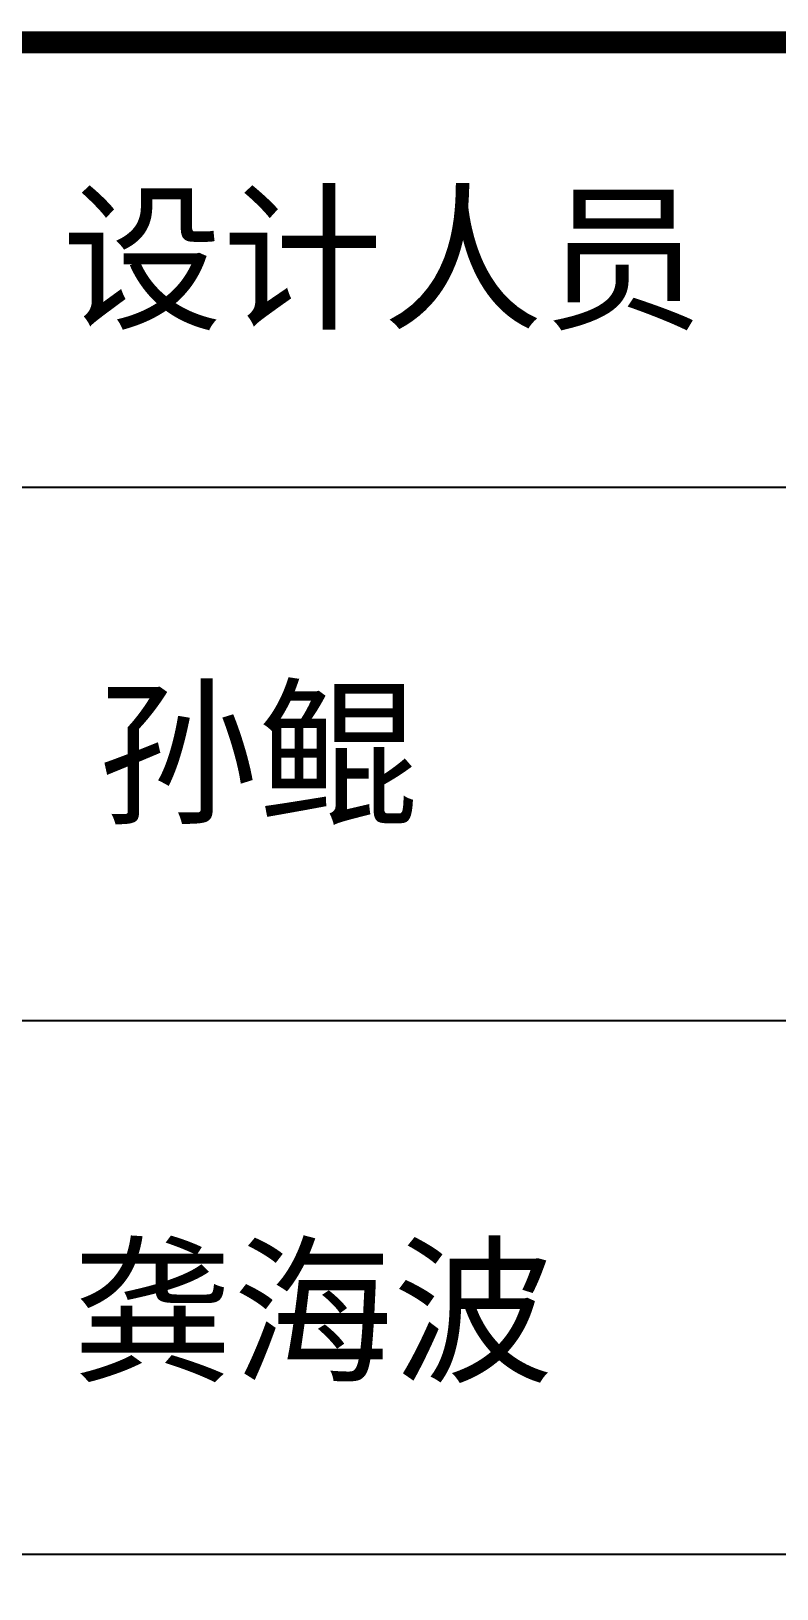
# Model space of a CAD drawing. Extents: x 32461 to 372567, y -698896 to 182569.
# Drawn here: x 183533 to 185369, y -602452 to -598614 of the extents above; entities that cross this region are included whole.
import ezdxf

# ---------------------------------------------------------------- set-up
doc = ezdxf.new("R2010")
doc.units = 0
doc.header["$LTSCALE"] = 1000
doc.header["$MEASUREMENT"] = 0
doc.layers.add('图框', color=4, linetype='CONTINUOUS')
doc.styles.add('STYLE-黑体', font='simhei.ttf')

msp = doc.modelspace()

# ---------------------------------------------------------------- linework, layer by layer
at = {"layer": '图框', "color": 0}
for p, q in [((181072.9, -599737.3), (187683.1, -599737.3)), ((181072.9, -599737.3), (187683.1, -599737.3)), ((181072.9, -601052), (187683.1, -601052)), ((181072.9, -602366.7), (187683.1, -602366.7))]:
    msp.add_line(p, q, dxfattribs=at)
at = {"layer": '图框', "color": 0, "const_width": 55}
msp.add_lwpolyline([(181072.9, -598641.7), (187683.1, -598641.7), (187683.1, -609816.8), (181072.9, -609816.8)], close=True, dxfattribs=at)

# ---------------------------------------------------------------- texts
at = {"layer": '图框', "color": 0, "style": 'STYLE-黑体'}
msp.add_text('设计人员', height=289.24, dxfattribs=at).set_placement((183609.3, -599318.3))
at = {"layer": '图框', "color": 4, "style": 'STYLE-黑体'}
for s, p in [('孙鲲', (183696.6, -600537.7)), ('龚海波', (183634.7, -601912.5))]:
    msp.add_text(s, height=289.24, dxfattribs=at).set_placement(p)

doc.saveas('drawing.dxf')
